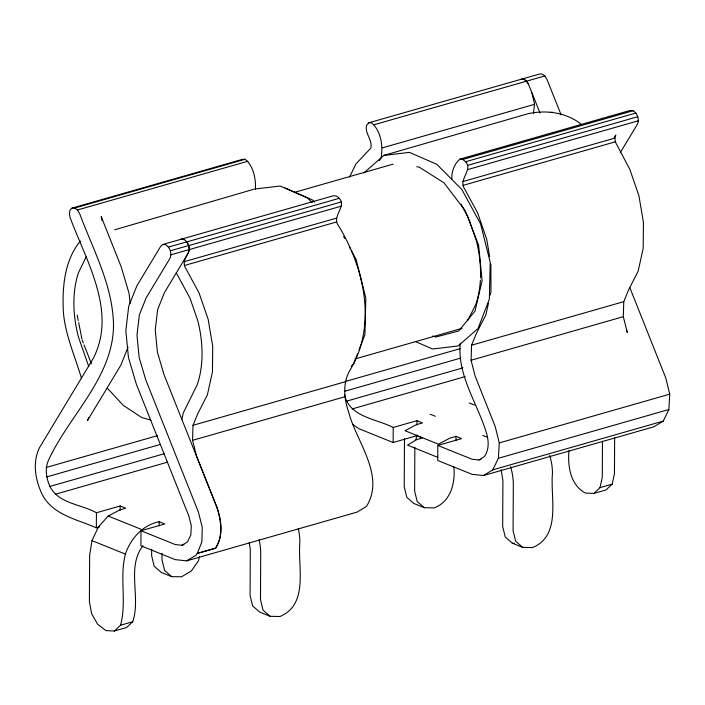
<?xml version="1.0" encoding="UTF-8"?>
<svg xmlns="http://www.w3.org/2000/svg" width="705" height="705" viewBox="0 0 705 705"><rect width="100%" height="100%" fill="white"/><g stroke="black" fill="none" stroke-linecap="round" stroke-linejoin="round"><path stroke-width="1.06" d="M96.347 527.825L96.426 512.764C81.19 504.146 58.674 503.828 49.923 486.432C46.213 478.052 44.582 468.287 48.742 459.739C69.346 415.166 112.871 377.721 113.514 325.728C113.073 285.763 93.148 250.037 79.603 213.456L77.471 209.984L74.659 208.037L71.91 208.134L69.962 210.249L69.346 213.818L70.218 217.889C86.424 261.352 117.303 311.927 93.166 358.616L39.436 447.772C32.421 462.207 35.162 478.704 41.436 492.874C51.588 514.809 76.325 518.986 96.347 527.825L99.449 526.943M120.15 510.279L120.176 505.978L96.426 512.764M141 530.742L140.921 545.793L175.237 559.638L186.622 560.872L357.109 512.094L366.459 506.41C385.529 475.725 356.439 441.868 348.799 412.584C344.031 398.774 342.339 383.026 350.085 369.949C377.307 325.357 364.326 267.583 338.338 225.477C330.865 215.377 350.182 204.485 336.356 196.043L333.527 195.717L162.934 244.441L160.775 246.186L136.885 285.833L128.724 306.146L125.834 330.698L128.451 357.461L136.365 384.251L188.931 516.272L191.319 525.956L190.808 535.042L187.477 541.898L181.943 545.265L175.21 544.533L141 530.742L164.75 523.947L159.18 521.7C142.674 525.014 130.61 538.576 125.402 554.104C119.295 577.43 126.944 602.052 120.529 625.229L114.386 631.01L105.935 630.623L97.616 624.242L91.562 613.544L89.394 601.391L89.632 555.39L91.976 540.62L98.506 526.802L108.226 516.034L119.656 509.962L125.746 508.226L120.176 505.978M151.663 549.142L151.628 555.716L154.184 566.23L161.278 572.425L171.685 576.62L181.546 576.805L191.319 570.997L198.502 560.713L199.392 556.712M159.154 526L159.18 521.7M162.062 553.337L162.027 559.911L164.582 570.415L171.685 576.62M421.537 437.585L416.893 435.716L393.152 442.511L393.231 427.45C376.276 418.779 349.116 417.025 344.454 394.465M414.857 447.181L414.628 490.997L417.184 501.502L424.278 507.697L434.148 507.891C450.821 501.74 455.527 482.696 453.835 466.657M416.955 424.965L416.972 420.656L393.231 427.45M416.972 420.656L422.542 422.903L416.452 424.648L405.023 430.72L438.457 444.203L449.887 438.122L455.976 436.386L461.546 438.633L437.796 445.428L437.717 460.48L472.033 474.315L483.418 475.549L653.905 426.781L663.255 421.096L668.878 409.517L669.75 394.157L665.714 377.792L629.856 287.737M455.95 440.687L455.976 436.386M568.917 450.68C567.648 466.234 570.248 484.925 585.388 493.051L593.848 493.438L606.027 489.949L612.169 484.168L614.46 473.813L614.645 437.673M602.467 441.154L602.282 477.303L599.99 487.657L593.848 493.438M186.622 560.872L195.972 555.179L197.321 553.451L215.589 548.226C223.591 535.87 221.555 519.779 216.699 506.657L196.58 456.126L192.562 440.334L193.011 425.309L197.867 413.491L207.385 394.853L212.443 371.94L212.707 346.217L208.169 319.347L199.11 293.051L186.12 269.019C180.956 262.242 187.574 256.003 189.363 249.623C189.293 245.146 186.561 238.722 181.194 239.215M483.418 475.549L492.769 469.865L498.391 458.285L499.263 442.925L495.227 426.569L475.108 376.038L471.09 360.246L471.539 345.212L476.395 333.403L485.912 314.765L488.442 303.309M626.534 330.495L627.327 332.487L623.308 316.695L623.766 301.669L628.613 289.861L638.131 271.222L643.189 248.301L643.453 222.586L638.915 195.708L629.856 169.411L615.289 141.828L614.892 138.083L615.791 135.007L614.161 137.704M255.36 189.548C256.109 179.29 253.571 165.992 245.146 159.268L242.397 159.365L71.91 208.134M349.477 177.131L355.981 163.904L370.786 148.165C372.945 139.987 364.115 133.104 366.759 124.935L368.706 122.82L371.456 122.714C381.079 130.786 383.264 146.296 381.035 158.131L379.211 160.669M533.377 113.558L534.54 104.331L531.958 92.989M460.259 343.238C457.113 374.549 476.703 402.308 485.842 431.002C488.68 439.338 489.693 449.023 484.388 456.62L478.854 459.986L472.112 459.263L437.796 445.428M415.906 439.938L416.946 434.888M114.386 631.01L126.565 627.52L132.707 621.74C141.185 597.329 126.186 567.402 142.983 545.74M490.283 294.972L490.971 291.852L490.874 263.978M181.846 419.36L183.344 412.733L197.1 385A86.442 52.893 74 0 0 197.77 320.669L190.05 298.268L176.303 272.906M162.934 244.441L165.754 244.767C170.09 247.499 172.135 253.403 170.081 258.153L146.182 297.81L139.387 314.73L136.981 335.183L139.158 357.497L145.75 379.819L198.325 511.839L202.247 527.199L201.859 541.837L197.321 553.451M451.905 178.867C451.42 171.844 454.346 163.763 459.836 159.171L462.665 159.497C476.501 167.94 457.184 178.832 464.657 188.931L477.637 212.954L486.697 239.251L489.605 256.453M459.836 159.171L630.323 110.394L633.152 110.729C637.487 113.452 639.532 119.365 637.47 124.106L620.241 152.694M357.55 353.936L353.654 364.062L351.257 366.159M359.101 349.883L364.943 334.699L365.807 297.968L356.14 259.458L351.451 250.857M88.715 417.483L87.57 420.392L120.731 365.357L128.072 347.08M86.415 256.488L78.502 272.588A86.442 52.893 74 0 0 78.493 337.175L88.804 366.662M467.521 320.784L475.628 304.904A86.442 52.893 74 0 0 480.378 280.105M197.215 553.407L215.474 548.182C223.688 535.888 221.018 519.761 216.585 506.613L164.018 374.593L157.426 352.271L155.25 329.966L157.656 309.504L164.45 292.584L188.341 252.928L189.257 249.579L188.676 245.525L186.763 241.85L168.495 247.076M80.379 241.004C64.305 260.48 62.172 287.49 63.353 311.83C65.221 335.166 75.109 356.307 81.516 378.514M363.877 172.919L383.846 155.4L528.045 113.725C546.225 109.716 566.335 112.412 581.149 124.212M114.765 229.777L253.527 189.337M368.706 122.82L539.299 74.096L542.048 73.99L544.868 75.937L547.001 79.409L561.11 114.844M74.659 208.037L245.146 159.268M374.267 124.67L544.868 75.937M77.471 209.984L247.957 161.216M382.321 147.874L534.54 104.331M294.778 192.271L393.223 164.106M462.665 159.497L633.152 110.729M465.406 161.806L635.884 113.038M186.869 241.894L339.087 198.352M467.318 165.481L637.805 116.713M170.407 250.751L188.676 245.525M188.79 245.569L341.008 202.027M467.9 169.535L638.377 120.766M170.989 254.805L341.581 206.08M462.674 181.626L614.892 138.083M184.146 261.714L336.364 218.171M463.07 185.371L615.289 141.828M184.534 265.468L336.752 221.916M355.012 358.96L461.934 328.371M471.539 345.212L623.766 301.669M345.177 381.546L460.391 348.578M193.011 425.309L345.23 381.766M46.266 467.468L157.444 435.655M344.533 391.319L460.814 358.052M46.68 476.933L159.982 444.52M471.09 360.246L623.308 316.695M192.562 440.334L344.78 396.792M346.719 401.119L463 367.851M49.923 486.432L164.283 453.72M352.2 408.926L465.3 376.567M55.395 494.24L167.64 462.127M422.462 437.964L416.373 439.708L407.534 445.155L437.92 457.413M499.263 442.925L669.75 394.157M478.854 459.986L480.969 459.387M181.943 545.265L183.97 544.683M498.391 458.285L668.878 409.517M492.769 469.865L663.255 421.096M599.99 487.657L612.169 484.168M120.529 625.229L132.707 621.74M383.846 155.4L409.473 152.386L436.853 164.344L461.819 189.442L480.563 223.864L490.231 262.375L489.358 299.105L478.078 328.468L458.109 345.988L432.482 348.993L415.853 341.74M254.575 189.037L280.202 186.023L307.583 197.982L312.121 202.547M550.332 112.43L552.394 112.218M520.924 79.268C524.696 78.132 527.314 81.701 528.732 84.635M501.132 469.83L502.912 480.493L502.674 526.494L505.229 536.999L512.323 543.202L514.491 543.247M512.323 543.202L522.722 547.397L532.592 547.582C561.718 535.315 550.129 497.66 552.456 473.487A39.233 24.005 74 0 0 549.715 455.448M249.244 543.009L250.319 549.407L250.072 595.408L252.628 605.921L259.731 612.116L270.13 616.311L280 616.496C309.116 604.229 297.536 566.573 299.863 542.409A39.233 24.005 74 0 0 298.25 528.547M416.761 166.812L418.911 166.935L444.009 182.851L465.115 210.487L478.598 245.084L482.114 280.643L475.055 311.028L458.655 330.98L435.734 337.052L432.676 335.985M181.308 239.259L184.137 239.585M150.958 420.136L141.635 417.466L123.269 405.357L107.292 388.147M523.674 79.171L526.485 81.119L528.618 84.591L540.021 112.985M469.283 402.987L474.483 405.084M430.138 414.179L435.337 416.276M482.828 435.426L487.164 437.17M393.152 442.511L358.836 428.675L352.72 424.401M424.278 507.697L413.879 503.502L406.785 497.307L404.229 486.802L404.467 440.801A39.233 24.005 74 0 1 404.52 438.625M108.226 516.034L141.661 529.517M91.976 540.62L125.402 554.104M285.049 187.979L312.43 199.938L314.703 202.22M522.722 547.397L515.628 541.193L513.073 530.689L513.311 484.688A39.233 24.005 74 0 0 510.57 466.648M270.13 616.311L263.027 610.116L260.48 599.602L260.718 553.601A39.233 24.005 74 0 0 259.105 539.748M343.643 236.51L344.683 238.422M349.372 247.032L350.411 248.944M461.044 204.221L468.578 218.18M82.124 339.925L83.287 342.912M84.062 344.904L91.43 363.815M468.931 219.202L476.298 240.581A86.442 52.893 74 0 1 480.484 277.937M102.146 220.744L101.212 216.629L121.251 266.948L129.156 293.729L130.099 303.37M77.189 315.109L78.255 320.502M78.687 322.661L81.903 338.849"/></g></svg>
